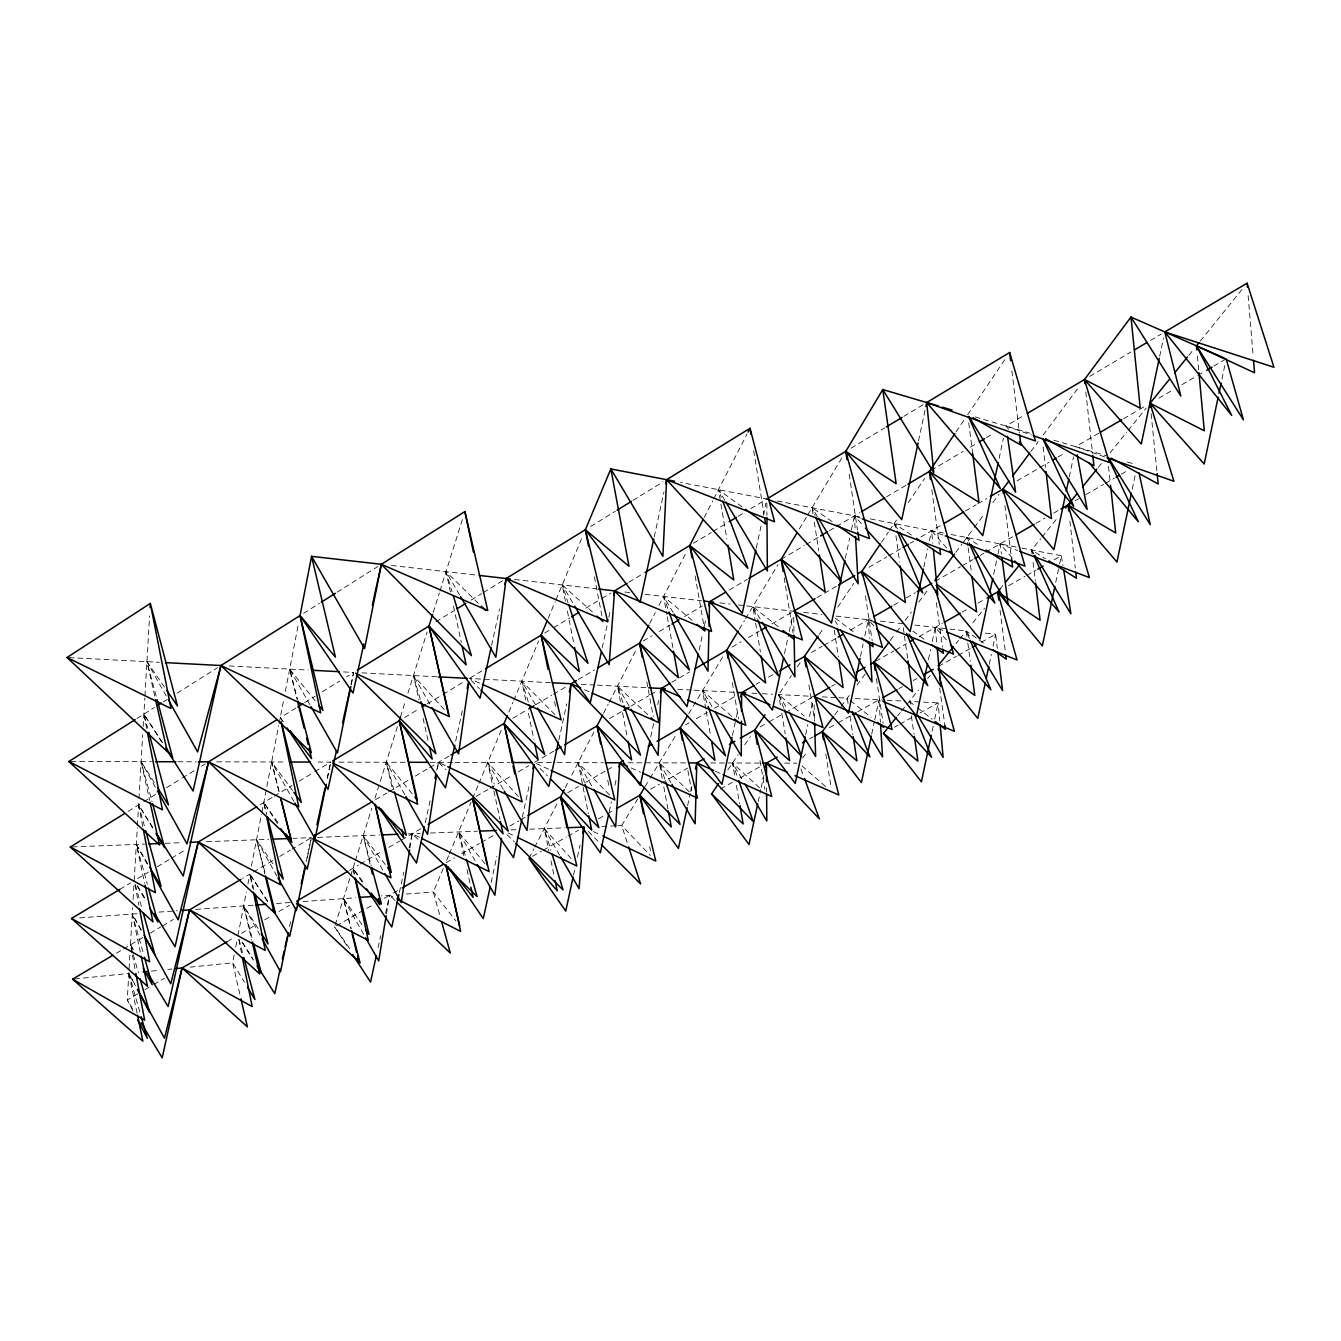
<?xml version="1.0" encoding="UTF-8"?>
<svg xmlns="http://www.w3.org/2000/svg" width="1341" height="1341" viewBox="0 0 1341 1341"><rect width="100%" height="100%" fill="white"/><g stroke="black" fill="none" stroke-linecap="round" stroke-linejoin="round"><path stroke-width="0.75" stroke-dasharray="5 3.75" d="M129.876 955.077L127.278 999.95L132.994 1010.913M132.005 953.015L130.479 944.869L132.625 907.79M133.111 899.442L134.083 882.764M134.201 880.685L137.285 827.799M137.402 825.704L138.844 800.795M138.961 798.733L142.682 734.818M143.169 726.537L144.828 698.007M144.945 695.979L149.589 615.905M437.535 768.527L438.473 762.342L445.916 765.862M409.944 847.898L412.19 833.733L419.699 837.421M386.493 913.707L389.544 895.235L381.531 895.822M234.155 954.976L232.647 962.804L240.475 996.832M235.681 947.132L237.206 939.303M237.96 935.381L246.392 892M247.934 884.054L249.862 874.131L242.771 878.321M251.421 866.035L261.478 814.272M261.864 812.311L278.677 725.732M279.062 723.721L283.772 699.466M285.348 691.369L298.507 623.515M351.241 684.513L353.672 672.444L341.284 671.791M327.439 778.249L330.322 764.119M307.24 857.922L311.414 837.639L293.126 838.36M1221.953 379.084L1225.322 362.908M1069.263 476.96L1073.521 456.778M1055.736 582.363L1059.189 565.969M1059.625 563.924L1061.351 555.727L1021.741 548.1M1159.663 356.371L1163.519 338.033M1132.257 489.23L1135.224 475.083M923.865 567.042L927.721 548.888M929.447 540.809L931.593 530.734L943.259 535.16M928.425 659.588L930.57 649.53M932.28 641.484L935.264 627.387L942.874 630.421M932.129 731.214L934.275 721.106M934.711 719.078L938.147 702.885L909.282 701.393L911.394 704.88M999.112 458.505L1003.403 438.222M993.664 574.317L997.536 556.079M997.955 554.068L1000.101 543.926L1017.568 550.514M989.239 664.331L991.368 654.307M993.061 646.295L995.592 634.259L983.841 632.935M784.485 653.603L788.81 633.438M789.246 631.427L792.699 615.284M758.168 801.75L760.783 789.547M761.219 787.502L763.834 775.299M805.623 734.851L807.785 724.743M809.511 716.647L812.964 700.455M845.333 558.342L849.658 538.11M851.384 530.03L854.418 515.866L860.285 518.112M860.52 656.319L863.118 644.133M864.844 636.02L868.314 619.76L874.114 622.107M918.518 440.904L925.407 408.603M871.7 734.13L874.282 722.011M874.718 720L879.009 699.801L881.775 702.835M609.183 811.858L611.395 801.616M614.932 785.256L616.709 777.076M650.754 736.913L653.805 722.782M657.727 704.612L658.599 700.572M699.147 650.117L702.634 633.975M704.377 625.895L705.684 619.844M687.615 805.673L690.229 793.47M690.665 791.425L691.99 785.323M756.29 548.033L761.135 525.555M763.331 515.33L765.962 503.076M732.454 735.438L735.941 719.128M736.393 717.1L738.137 708.953M491.158 882.479L496.84 856.363M522.336 817.155L529.796 782.775M558.828 740.182L566.707 703.908M602.226 647.787L608.395 619.324M608.848 617.296L610.155 611.194M573.546 875.103L574.836 869.102M577.435 857.1L580.033 845.081M654.224 536.92L663.963 491.946M378.061 947.752L380.71 935.632M385.571 913.422L389.544 895.235L395.025 898.017M399.333 892.519L403.775 872.253M409.089 847.931L412.19 833.733L419.582 840.874M425.281 822.737L430.126 800.594M436.713 770.405L438.473 762.342L445.899 769.667M455.655 741.238L462.729 708.836M491.56 645.457L499.522 608.948M289.539 926.564L290.88 920.462M306.1 861.81L307.424 855.759M307.877 853.748L311.414 837.639L292.07 849.104M327.187 778.249L330.305 764.119M351.024 684.53L353.672 672.444L346.682 676.752M335.2 924.972L350.018 877.752M350.604 875.857L354.795 862.514M355.399 860.604L371.826 808.221M397.405 726.688L374.273 800.393L386.761 793M400.49 716.832L405.418 701.108M407.899 693.247L427.109 632.013M433.227 612.468L439.328 593.04M439.932 591.096L462.444 519.319M443.234 868.482L433.344 892.033L440.468 917.63M448.581 855.726L445.514 863.034L454.415 857.922M449.352 853.899L471.026 802.22M472.585 798.498L478.167 785.223M478.955 783.328L501.735 729.051M508.91 711.954L512.933 702.332M513.737 700.421L538.696 640.931M548.151 618.419L555.174 601.656M555.962 599.796L582.966 535.445M528.991 858.307L533.768 849.037M534.724 847.177L557.873 802.119M565.231 787.821L567.997 782.44M571.685 775.249L594.231 731.398M603.551 713.261L608.194 704.226M609.116 702.433L636.807 648.558M649.731 623.414L655.28 612.619M658.967 605.428L686.978 550.933M704.126 517.576L712.741 500.83M713.697 498.969L747.138 433.897M637.729 798.867L621.704 825.62L628.007 845.048M644.971 786.748L649.061 779.926M650.083 778.216L675.965 735.002M688.671 713.781L723.553 655.514M739.243 629.315L744.473 620.581M745.512 618.838L778.031 564.527M799.286 529.041L806.729 516.587M807.802 514.81L842.617 456.644M727.845 769.885L738.053 754.748M744.741 744.842L750.323 736.578M779.842 692.861L791.508 675.579M797.359 666.93L800.845 661.75M819.317 634.394L823.927 627.571M837.739 607.121L853.798 583.318M881.473 542.334L888.413 532.075M889.552 530.365L896.526 520.057M908.243 502.707L924.636 478.419M956.049 431.886L964.179 419.85M967.666 414.687L1004.996 359.405M802.538 758.201L807.466 751.58M834.739 714.937L839.734 708.232M840.991 706.539L849.674 694.889M856.966 685.083L865.481 673.651M890.206 640.445L895.201 633.74M896.442 632.064L901.437 625.359M905.158 620.363L911.327 612.083M918.736 602.126L927.369 590.526M955.731 552.425L961.899 544.144M963.14 542.485L973.046 529.192M974.287 527.516L984.21 514.173M992.91 502.506L999.112 494.159M1030.927 451.448L1038.252 441.608M1043.13 435.054L1078.382 387.7M897.682 715.759L900.264 712.557M901.538 710.965L918.451 690.028M927.62 678.68L930.235 675.445M955.965 643.579L958.53 640.411M959.804 638.836L966.207 630.924L984.579 643.848M972.761 622.794L984.579 608.16M1000.319 588.682L1002.917 585.447M1032.067 554.118L1031.564 549.994L1040.683 538.713M1041.991 537.087L1057.613 517.743M1098.212 467.473L1102.151 462.595M1109.996 452.889L1126.809 432.087M1128.099 430.478L1146.203 408.066M1188.746 355.399L1193.892 349.029M1200.363 341.016L1241.9 289.589M136.899 718.558L154.399 707.512M163.149 701.997L166.653 699.784M177.163 693.146L217.426 667.734M303.586 613.357L319.493 603.333M337.161 592.169L377.81 566.522M128.099 811.389L142.112 802.756M143.856 801.683L156.092 794.14M166.586 787.687L180.582 779.054M182.326 777.981L194.579 770.438M201.569 766.13L205.072 763.984M282.498 721.089L280.235 717.686L295.975 707.981M304.709 702.6L315.202 696.13M322.209 691.822L339.692 681.06M435.976 621.738L453.526 610.943M471.077 600.131L481.603 593.644M483.363 592.571L502.657 580.67M590.66 526.477L615.385 511.239M633.053 500.361L663.074 481.855M119.885 889.318L130.63 882.831M137.771 878.523L148.449 872.086M157.333 866.722L169.787 859.212M171.581 858.139L185.812 849.54M260.221 804.65L272.575 797.191M274.335 796.135L291.969 785.491M299.009 781.25L313.124 772.734M314.884 771.678L330.741 762.107L314.431 762.057M404.513 717.586L418.543 709.138M427.293 703.841L441.323 695.392M443.066 694.336L464.103 681.647M481.922 670.886L469.367 678.462L479.508 688.704M544.697 633.019L551.872 628.694M553.649 627.605L569.774 617.883M585.9 608.16L600.232 599.511M602.025 598.421L610.993 593.024M628.895 582.212L643.227 573.579M693.381 543.323L711.283 532.511M713.077 531.422L727.425 522.772M738.17 516.285L743.551 513.05M750.709 508.725L766.834 498.986L680.574 482.374M851.066 448.179L884.49 428.014M903.834 416.347L923.178 404.664M116.432 953.183L121.696 950.065M123.456 949.026L143.001 937.443M150.175 933.202L160.903 926.832M162.697 925.776L173.442 919.406M253.382 872.036L272.726 860.57M279.766 856.413L290.31 850.144M388.538 791.944L408.167 780.311M415.291 776.087L427.779 768.695M429.556 767.622L449.118 756.039M512.882 718.256L526.996 709.892M535.813 704.662L551.687 695.258M553.447 694.219L567.561 685.854M578.289 679.501L594.516 669.88M643.16 641.048L652.145 635.735M659.319 631.477L670.098 625.09M684.463 616.575L702.416 605.948M729.286 590.023L747.172 579.413M781.183 559.264L804.399 545.502M806.192 544.446L820.474 535.981M829.409 530.684L834.773 527.499M836.549 526.443L859.765 512.698M886.518 496.84L906.13 485.207M931.107 470.406L963.207 451.397M970.331 447.173L977.455 442.949M986.373 437.669L993.513 433.428M1008.65 429.187L1005.985 426.036L1023.82 415.475M1089.814 376.368L1130.882 352.029M1150.511 340.396L1161.239 334.043M137.888 993.765L127.278 999.95L133.631 1010.477M144.962 989.641L152.036 985.518M153.796 984.478L164.407 978.293M227.149 941.684L234.357 937.476M241.531 933.302L255.762 925.005M264.663 919.809L271.787 915.652M278.894 911.494L289.572 905.276M349.465 870.343L358.365 865.146M360.159 864.09L381.699 851.535M388.873 847.344L399.635 841.058M401.428 840.019L421.074 828.554M476.105 796.453L488.426 789.262M490.186 788.24L511.307 775.919M518.347 771.813L528.924 765.644M553.95 751.044L534.204 762.56L555.124 762.61M609.535 718.608L622.006 711.333M630.924 706.137L648.742 695.744M650.519 694.705L657.643 690.548M671.841 682.267L689.525 671.942M732.119 647.1L741.154 641.819M748.379 637.612L759.224 631.276M771.88 623.9L791.76 612.301M816.92 597.633L836.683 586.101M869.002 567.243L886.87 556.817M888.664 555.777L901.186 548.469M910.12 543.256L913.707 541.161M920.848 536.987L942.27 524.499M965.436 510.988L976.114 504.752M977.907 503.713L986.808 498.517M1017.048 480.883L1049.014 462.226M1057.898 457.046L1065.005 452.906M1098.698 433.244L1075.65 446.687L1105.118 457.063M1123.507 418.778L1137.671 410.497M1139.448 409.474L1146.538 405.334M1158.926 398.109L1173.09 389.845M1181.941 384.683L1196.088 376.419M1197.865 375.396L1204.939 371.256M1213.789 366.093L1224.4 359.908M336.39 925.826L371.826 905.443M384.23 898.302L389.544 895.235L395.478 900.884M393.164 893.156L400.389 888.999M461.539 853.815L479.357 843.556M481.134 842.534L493.605 835.359M509.781 826.056L518.85 820.843M520.677 819.787L526.108 816.652M567.779 792.682L578.541 786.496M585.715 782.373L605.445 771.008M607.238 769.985L614.413 765.845M685.553 724.928L689.173 722.833M696.415 718.675L707.26 712.423M714.502 708.266L736.209 695.778M755.972 684.396L759.559 682.334M768.51 677.188L773.891 674.087M811.456 652.48L822.117 646.345M823.894 645.323L836.331 638.165M850.546 629.985L871.935 617.681M893.676 605.177L899.124 602.042M906.365 597.868L915.434 592.655M935.347 581.189L960.525 566.707M962.335 565.667L973.13 559.465M980.321 555.325L983.908 553.246M985.719 552.207L1012.623 536.735M1035.855 523.359L1044.79 518.229M1053.724 513.083L1059.088 509.999M1075.13 500.763L1078.684 498.718M1085.808 494.628L1103.576 484.403M1105.353 483.38L1114.237 478.268M1121.344 474.178L1128.468 470.071M532.545 856.296L541.395 851.25M543.172 850.244L566.22 837.153M567.981 836.147L578.625 830.096M598.371 818.882L605.579 814.775M607.389 813.752L612.803 810.668M650.536 789.229L659.437 784.167M661.214 783.161L687.899 767.991M760.146 726.923L767.303 722.849M769.097 721.844L783.412 713.697M785.206 712.691L812.043 697.437M831.521 686.357L835.074 684.346M875.79 661.197L893.81 650.955M895.62 649.932L906.432 643.781M919.054 636.623L942.405 623.33M962.033 612.183L969.174 608.127M978.092 603.064L985.216 599.008M1008.616 585.699L1024.993 576.395M1026.804 575.373L1035.906 570.193M1054.076 559.867L1061.351 555.727L1063.011 565.734M720.452 788.944L732.84 781.987M739.914 777.998L761.152 766.08M809.646 738.807L813.249 736.779M829.341 727.727L836.432 723.738M838.209 722.749L850.63 715.759M857.72 711.769L879.009 699.801L880.417 722.246M898.872 688.637L902.493 686.609M913.322 680.524L916.926 678.496M938.566 666.326L956.401 656.302M958.178 655.313L970.649 648.29M981.344 642.289L995.592 634.259L997.352 648.34M894.43 727.224L898.068 725.196M899.895 724.19L912.634 717.083M919.926 713.026L938.147 702.885L939.806 721.056M74.66 978.964L128.82 973.432L135.743 986.021M151.349 971.119L159.545 970.281M167.742 969.442L171.849 969.023M190.187 967.146L232.647 962.804L244.33 982.065M79.639 917.898L138.408 913.607M158.858 912.098L177.28 910.757M195.803 909.399L253.935 905.158M276.481 903.499L292.874 902.309M303.016 901.571L355.499 897.732M406.239 894.011L433.344 892.033L455.974 921.066M72.364 846.909L144.577 844.109M165.228 843.305L181.739 842.668M206.581 841.712L268.72 839.298M317.633 837.404L379.553 835.007M408.117 833.901L420.253 833.432M430.344 833.029L477.396 831.219M510.871 829.911L517.123 829.677M529.645 829.191L565.148 827.816M601.824 826.391L615.737 825.855M617.732 825.771L621.704 825.62L650.234 855.374M70.905 761.52L151.349 761.688M177.917 761.755L196.306 761.805M216.706 761.839L285.901 762.006M338.971 762.124L405.049 762.275M430.126 762.325L452.839 762.375M454.884 762.375L509.949 762.509M557.219 762.61L603.148 762.727M628.108 762.778L686.391 762.912M710.68 762.962L762.459 763.079M784.669 763.13L796.805 763.163M69.095 657.61L159.261 662.32M229.261 665.957L308.246 670.081M361.919 672.864L438.289 676.853M550.548 682.703L469.367 678.462L480.598 683.541M581.173 684.296L595.287 685.033M597.298 685.134L646.63 687.698M677.741 689.324L692.207 690.079M694.269 690.179L733.41 692.224M751.932 693.196L760.163 693.615M762.224 693.733L772.517 694.252M780.395 704.897L778.685 694.588L813.836 696.415M822.184 696.851L836.801 697.605M838.879 697.722L847.244 698.158L848.183 704.226M855.189 698.56L885.06 700.119M887.088 700.237L901.202 700.957M391.455 565.449L477.128 575.205M514.475 579.463L596.443 588.8M624.789 592.018L630.907 592.722M645.205 594.348L701.594 600.768M719.882 602.863L730.175 604.037M738.422 604.975L744.59 605.679M746.652 605.914L793.57 611.245M803.678 612.401L821.882 614.48M836.03 616.089L872.354 620.229M880.434 621.151L902.677 623.682M914.897 625.074L947.634 628.812M949.696 629.046L966.207 630.924L970.482 637.93M777.11 500.981L860.369 517.006M870.326 518.933L943.326 532.997M951.171 534.506L1019.763 547.715M975.326 416.95L1029.938 433.143M1053.825 440.217L1107.415 456.091M1127.362 462.008L1135.358 464.372M1005.985 426.036L1031.33 434.97M584.475 689.693L590.224 692.241M715.541 771.31L721.173 773.824M631.175 767.924L640.646 772.232M536.065 763.431L549.19 769.516M593.393 831.554L600.952 835.125M508.088 832.912L515.514 836.499M1033.224 553.749L1031.564 549.994L1045.377 558.677M977.388 544.345L966.827 537.523L967.917 545.787M911.377 535.009L894.179 523.526L894.765 527.583M832.174 521.666L812.059 507.703L813.015 513.871M742.059 506.848L718.474 489.683L726.839 538.948M912.852 631.075L926.396 640.948M835.275 618.117L853.345 631.795M909.282 701.393L915.853 706.472M917.495 707.746L932.28 719.195M778.249 626.767L752.837 606.618L755.251 621.051M850.412 700.706L871.047 717.284M692.157 620.38L663.594 596.443L666.913 614.714M783.68 708.098L778.685 694.588L804.231 716.027M801.985 765.912L825.57 786.547M731.633 716.312L702.533 690.615L705.819 709.054M592.42 612.016L562.214 584.894L565.399 601.053M759.576 787.837L732.488 763.012L734.617 775.199M647.921 714.753L617.463 686.19L620.615 702.567M689.324 791.877L659.286 762.845L662.286 778.853M478.385 603.366L446.033 571.668L450.408 591.934M506.948 834.605L514.341 841.88M588.297 831.454L599.913 843.103M540.071 768.477L547.43 775.869M554.923 714.636L521.8 681.194L525.974 701.276M609.485 794.895L578.155 762.66L582.681 785.155M444.206 709.557L413.447 675.562L418.928 700.002M873.846 625.895L868.314 619.76L869.421 638.433M518.464 796.588L487.705 762.459L493.421 788.944M571.182 858.558L544.262 828.621L548.871 850.697M946.394 639.875L935.264 627.387L936.789 643.697M861.257 523.577L854.418 515.866L855.206 530.282M946.729 548.033L931.593 530.734L932.783 543.172M1012.17 557.873L1000.101 543.926L1001.459 554.101M484.939 863.604L458.555 831.94L463.869 855.742M412.223 793.822L386.258 762.224L392.729 790.084M315.219 700.857L289.656 669.109L297.132 699.616M280.235 717.686L283.99 722.581M385.202 864.543L363.227 835.627L370.032 864.073M362.707 881.523L352.985 868.281L354.259 874.298M292.623 790.62L271.636 761.973L279.599 793.872M362.053 924.67L343.464 898.604L350.772 928.374M277.822 822.469L263.758 802.505L265.401 810.534M349.733 948.69L334.613 926.849L348.09 947.567M164.541 687.212L146.94 661.666L155.103 697.689M272.793 863.705L256.533 839.768L264.831 874.064M362.12 882.093L352.985 868.281L354.443 874.298M267.58 901.051L249.862 874.131L252.695 888.178M162.747 742.83L143.889 714.15L146.655 728.398M277.486 823.542L263.758 802.505L266.842 814.607M267.563 901.755L249.862 874.131L254.002 890.089M161.775 742.093L143.889 714.15L147.711 728.28M258.059 928.391L243.693 905.896L251.706 939.94M154.249 782.474L141.123 761.671L149.622 800.259M242.419 942.455L253.583 960.106M152.773 827.447L138.609 804.918L142.917 827.363M242.201 942.187L252.779 959.184M137.436 885.898L146.035 899.811M1031.564 549.994L1033.743 553.531M969.007 541.077L966.827 537.523L968.437 541.261M897.447 528.89L894.179 523.526L895.771 527.382M132.725 952.831L130.479 944.869L133.698 950.166M152.69 828.051L138.609 804.918L145.18 828.788M817.407 516.553L812.059 507.703L815.11 515.464M835.242 621L837.404 624.588M724.844 500.294L718.474 489.683L721.341 497.343M760.196 618.905L752.837 606.618L757.112 618.151M778.685 694.588L787.133 708.719M673.098 612.468L663.594 596.443L668.354 609.987M711.954 706.489L702.533 690.615L708.115 706.422M741.841 778.819L732.488 763.012L738.003 778.618M572.641 602.629L562.214 584.894L568.014 602.545M147.661 863.688L136.313 844.428L144.644 883.116M628.929 705.684L617.463 686.19L623.381 703.924M670.886 782.574L659.286 762.845L665.136 780.16M591.699 785.876L578.155 762.66L584.441 782.339M535.377 704.478L521.8 681.194L528.605 702.986M459.527 594.834L446.033 571.668L452.068 591.649M559.599 855.122L544.262 828.621L550.933 850.378M503.227 789.296L487.705 762.459L494.159 784.049M429.858 704.025L413.447 675.562L420.353 699.583M475.167 860.872L458.555 831.94L465.88 857.419M404.831 794.693L386.258 762.224L393.868 789.832M137.285 886.066L145.515 900.431M309.989 704.779L289.656 669.109L297.417 698.979M382.738 869.974L363.227 835.627L371.256 865.817M293.863 801.281L271.636 761.973L279.733 794.157M363.595 934.224L343.464 898.604L351.258 928.777M276.967 876.126L256.533 839.768L265.166 873.343M166.2 695.962L146.94 661.666L157.148 699.801M260.037 935.146L243.693 905.896L252.98 941.315M155.388 787.234L141.123 761.671L152.036 801.65M141.123 929.933L132.273 914.042L140.319 952.177M147.275 864.191L136.313 844.428L147.359 884.205M141.157 930.134L132.273 914.042L143.873 955.261M130.479 944.869L133.429 950.3M137.084 1013.26L128.82 973.432L135.441 985.853M969.375 638.517L966.207 630.924L967.548 640.998M800.963 768.929L803.795 776.623M128.82 973.432L140.587 1014.701M133.295 954.809L138.374 972.711M135.324 884.674L141.476 906.667M239.033 939.387L242.738 953.434M423.052 718.34L428.097 740.752M466.97 869.622L470.942 887.474M493.874 790.989L500.025 819.519M453.476 606.132L461.338 642.624M550.95 860.721L554.302 876.779M528.471 713.328L533.886 739.444M554.554 701.477L555.761 707.495M583.084 787.201L588.431 813.786M238.782 939.454L241.615 953.686M607.741 780.261L609.317 788.307M567.394 611.144L574.183 645.474M649.698 846.607L650.486 850.714M622.576 712.809L627.286 737.382M594.365 576.647L602.21 617.43M134.972 884.725L138.827 904.991M663.795 786.865L667.919 808.891M132.39 955.043L135.458 971.32M646.798 681.831L647.938 687.933M648.323 689.961L653.251 716.412M687.899 770.505L691.587 790.737M667.282 616.743L673.182 649.228M706.187 711.099L710.194 733.628M695.158 576.027L696.247 582.145M696.599 584.173L703.774 624.906M736.393 785.357L739.595 803.645M732.303 682.619L738.589 719.027M760.012 760.632L764.906 789.262M755.603 623.112L760.431 651.977M781.753 713.144L785.172 733.762M753.676 450.71L763.984 513.821M784.167 577.736L785.172 583.905M785.508 585.95L793.134 633.187M808.908 684.916L814.741 721.341M825.771 753.843L831.219 788.022M834.219 630.019L838.36 656.721M814.289 522.102L818.764 550.883M850.043 716.362L852.859 734.566M849.171 474.111L857.486 529.963M865.481 595.84L872.153 640.612M876.427 678.546L883.116 723.402M895.922 535.679L899.677 562.013M903.281 627.806L904.169 633.991M904.454 636.053L907.723 658.733M911.36 715.792L914.042 734.332M936.353 602.528L942.505 647.183M939.672 688L944.852 725.23M931.811 489.7L939.253 544.412M967.816 643.026L970.247 661.163M968.185 547.849L971.454 572.624M1000.051 610.239L1005.515 653.033M968.722 422.834L972.661 453.375M1004.895 505.574L1011.55 558.879M1011.902 371.004L1019.378 432.724M1033.073 562.382L1035.319 580.955M1043.114 446.922L1045.527 467.389M1069.9 521.163L1075.281 568.031M1085.808 391.857L1092.597 453.459M1108.521 466.484L1110.314 483.095M1151.114 413.615L1157.132 473.624M1197.429 356.186L1198.753 370.686M1248.136 295.674L1253.181 356.103M814.088 704.695L814.574 721.257M793.688 617.413L794.023 633.824M766.868 503.11L766.951 515.464M766.599 787.888L766.633 792.028"/><path stroke-width="1.5" d="M741.456 721.223L741.255 755.905L715.088 711.786M741.523 711.015L741.64 692.66L754.178 685.435M708.936 630.304L707.981 671.187L674.154 614.245M709.02 626.213L709.59 601.69L725.699 592.135M670.064 683.307L661.214 688.469L658.113 755.301L631.024 709.221M665.723 483.766L666.611 479.692L774.578 521.766L750.005 428.315L666.611 479.692L662.873 556.331L610.859 468.948L585.363 529.729L588.498 546.055M150.075 607.59L150.326 603.433L67.05 657.509L167.34 751.714L155.556 699.684M567.226 827.732L583.938 827.079L579.044 888.681L560.622 856.882M533.986 764.621L527.013 830.431L504.25 791.073M501.568 838.36L494.896 895.235L477.245 864.492M674.59 481.218L610.859 468.948L628.996 566.271L585.363 529.729L506.16 578.507L495.852 657.241L460.566 596.628M468.78 682.535L458.588 753.843L431.903 707.579M436.596 774.696L427.528 834.353L405.854 796.487M409.608 849.926L401.244 902.51L384.8 873.594M386.158 915.769L378.698 960.927L365.607 937.778M350.839 686.525L337.429 752.955L311.011 706.573M326.215 784.301L315.085 838.795L294.869 803.058M288.55 932.833L280.487 971.705L262.082 938.801M305.564 866.035L296.378 910.656L277.989 877.936M1218.131 397.288L1204.184 464.003L1150.075 403.255L1169.402 379.335M1218.986 393.231L1221.098 383.124M1065.425 495.131L1053.925 549.626L1002.833 489.163L1008.952 480.966M1066.279 491.091L1068.844 478.972M1054.864 586.47L1042.343 645.893L997.721 591.901L1000.319 588.682M1159.244 358.416L1141.258 443.972L1084.467 379.537L1130.966 317.079L1224.316 358.064M1131.402 493.27L1116.952 562.03L1068.023 504.853L1068.727 510.971M923.429 569.053L910.137 631.577L861.844 571.417L880.316 544.044M927.57 663.611L916.456 715.943L873.98 662.219L888.966 642.121M931.274 735.27L921.401 781.803L883.501 733.309L896.391 717.351M998.24 462.561L982.752 535.612L929.33 471.462L954.893 433.612M988.954 596.594L979.953 639.137L936.119 585.397M989.809 592.538L992.809 578.373M985.417 682.368L977.79 718.424L938.08 668.924M986.272 678.345L988.82 666.326M783.613 657.643L772.382 710.076L726.705 650.251L738.204 631.058M757.732 803.795L749.016 844.478L711.618 793.922L718.575 783.613M765.577 767.153L766.449 763.096L777.244 757.011M805.187 736.88L795.23 783.395L754.782 729.973L765.024 714.803M844.897 560.37L831.487 623.062L781.183 559.264L797.157 532.595M860.084 658.347L848.384 713.177L804.349 656.57L818.178 636.103M918.099 442.932L901.739 519.654L845.785 451.364L882.797 389.544L938.398 406.021M925.843 406.591L926.698 402.551L1009.656 352.499L1035.52 441.021L926.698 402.551L933.772 472.518L882.797 389.544L896.123 483.648L845.785 451.364L768.594 497.93M871.281 736.142L861.391 782.557L822.234 731.717L833.482 716.614M608.747 813.903L600.332 852.759L560.605 796.822L564.293 789.631M618.905 766.851L619.793 762.761L623.347 760.716M649.882 740.953L640.294 785.357L597.063 725.883L602.629 715.055M660.342 692.492L661.214 688.469L680.004 696.633M698.292 654.157L686.978 706.606L639.573 643.177L648.809 625.208M708.719 605.73L709.59 601.69L802.354 639.908L781.183 559.264L748.965 578.357M687.162 807.718L678.412 848.417L639.858 795.297L643.948 788.458M695.493 769.03L696.8 762.928L704.059 758.805M755.855 550.061L742.244 613.407L689.794 545.485L703.17 519.436M732.002 737.466L721.944 784.334L680.138 728.046L687.598 715.574M740.768 696.733L741.64 692.66L770.002 704.796M490.286 886.485L483.28 918.635L447.793 866.403M521.884 819.183L513.536 857.603L472.585 798.498L428.181 824.413M532.88 768.628L533.752 764.588M558.392 742.193L548.771 786.513L504.065 723.486L507.284 715.792M569.338 691.822L571.082 683.759L576.496 680.558M601.355 651.86L590.325 702.684L541.11 635.181L547.363 620.28M613.692 594.935L614.564 590.861L627.102 583.301M573.11 877.098L565.751 911.109L528.991 858.307L557.236 890.826L555.14 880.802M582.631 833.079L583.938 827.079M653.788 538.965L640.076 602.344L585.363 529.729L607.724 621.721L506.16 578.507L504.836 584.592M376.285 955.831L370.535 982.081L352.582 954.474M398.897 894.548L391.79 926.983L366.68 888.999M424.393 826.76L416.481 863.001L378.849 807.165M434.953 778.45L435.842 774.428M454.767 745.294L445.48 787.821L399.266 720.771L400.49 716.832M467.154 688.587L468.478 682.519M491.108 647.485L480.044 698.208L428.969 626.063L432.623 614.413M280.135 969.275L274.771 993.681L259.148 968.94M282.381 959.1L284.175 950.97M285.063 946.897L287.309 936.739M295.908 908.108L289.706 936.303L273.095 910.388M301.222 883.954L304.776 867.845M314.749 834.773L307.206 869.085L280.906 828.788M316.979 824.681L324.975 788.34M336.39 751.027L327.958 789.313L287.058 727.912M342.592 722.816L350.135 688.553M363.813 643.998L353.018 693.046L300.049 615.586L311.565 556.347L381.347 564.293L487.755 610.507L464.874 511.575L381.347 564.293L372.345 605.16M748.094 432.037L750.005 428.315L751.01 434.417M934.778 580.569L954.507 554.084M1012.606 476.038L1029.704 453.09M938.063 665.739L953.417 646.748M1005.532 582.229L1019.847 564.494M1065.425 508.071L1077.209 493.471M1082.472 486.967L1096.904 469.099M1174.565 372.949L1187.456 356.991M1196.859 349.967L1196.474 345.827L1199.072 342.609M150.075 802.287L159.462 844.931L68.844 761.504L135.156 719.648M157.886 705.299L161.389 703.103M321.253 602.21L335.401 593.292M145.079 885.161L152.958 921.82L70.302 846.992L124.596 813.551M276.732 719.832L208.559 761.822L198.351 761.805M297.719 706.908L302.965 703.673M357.175 670.282L428.969 626.063L466.165 664.918L462.226 646.68M457.046 608.78L465.813 603.366M617.145 510.15L631.276 501.45M141.157 956.183L147.51 986.289L71.542 918.484L119.885 889.318M256.684 806.779L198.267 842.031L190.003 842.349M332.501 761.034L399.266 720.771L432.221 759.09L429.472 746.87M422.046 707.025L425.55 704.897M485.509 668.723L541.11 635.181L579.362 671.724L574.585 647.485M571.568 616.81L578.742 612.485M645.021 572.49L689.794 545.485L733.812 580.016L727.895 545.116M729.202 521.699L736.377 517.375M886.25 426.958L902.074 417.403M137.503 1015.254L142.867 1041.152L72.582 979.181L112.929 955.261M240.994 879.378L189.55 909.852L181.37 910.455M315.018 835.51L372.48 801.449M450.894 755L504.065 723.486L538.043 759.526L534.707 743.467M528.756 708.853L534.053 705.718M598.12 667.751L639.573 643.177L678.345 677.658L673.551 651.273M671.891 624.034L679.066 619.777M820.474 535.981L827.615 531.74M861.542 511.642L884.742 497.897M907.924 484.151L929.33 471.462L978.947 502.255L972.661 453.375M979.248 441.893L984.596 438.725M1027.39 413.363L1084.467 379.537L1140.236 408.133L1130.966 317.079L1180.851 396.064L1164.809 331.931L1247.096 283.169L1273.95 367.25L1164.809 331.931L1231.692 415.392L1196.474 345.827L1254.573 372.781L1253.517 360.276M1134.452 349.917L1146.941 342.508M227.149 941.684L182.091 967.984L175.939 968.604M296.679 901.135L347.705 871.365M555.744 749.988L561.141 746.853M564.729 744.758L597.063 725.883L631.611 759.911L628.074 741.489M623.783 710.294L629.13 707.176M694.839 668.841L726.705 650.251L765.61 682.904L761.118 656.101M761.034 630.236L766.449 627.068M793.57 611.245L815.127 598.673M838.477 585.045L854.653 575.607M858.257 573.512L861.844 571.417L905.46 602.511L900.247 566.053M902.979 547.43L908.343 544.295M944.047 523.459L963.643 512.027M990.362 496.438L1002.833 489.163L1051.545 518.565L1046.014 471.479M1052.568 460.147L1056.121 458.086M1100.458 432.204L1121.73 419.8M1206.716 370.233L1212.013 367.132M402.183 887.96L443.703 864.073M527.935 815.613L560.605 796.822L591.716 830.163L588.833 815.831M648.189 746.417L651.743 744.372M657.056 741.322L680.138 728.046L714.937 760.263L711.652 741.824M779.272 671.003L790.017 664.818M795.397 661.716L804.349 656.57L843.137 687.547L838.997 660.845M838.108 637.143L843.439 634.075M873.745 616.642L891.866 606.216M917.244 591.616L931.744 583.268M974.924 558.426L978.528 556.347M1016.193 534.673L1034.062 524.398M1060.882 508.96L1071.576 502.808M1116.014 477.245L1119.567 475.2M616.407 808.623L639.858 795.297L671.288 826.894L668.287 810.886M729.42 744.389L734.851 741.305M740.282 738.221L754.782 729.973L789.614 760.565L785.86 737.885M829.761 687.363L813.836 696.415L892.1 729.504L873.98 662.219L870.443 664.231M856.296 672.277L865.146 667.248M910.036 641.736L913.64 639.691M944.181 622.325L960.24 613.206M987.01 597.985L997.721 591.901L1040.096 620.179L1035.57 583.017M1037.716 569.171L1043.164 566.07M802.438 742.847L806.042 740.835M815.043 735.773L822.234 731.717L856.933 760.85L853.178 736.578M852.407 714.77L855.944 712.775M882.629 697.773L897.062 689.66M924.15 674.439L933.185 669.36M972.426 647.284L975.997 645.289M143.152 971.957L147.259 971.538M255.98 905.007L266.222 904.253M359.505 897.431L373.519 896.408M148.7 843.942L163.166 843.388M272.793 839.148L287.024 838.594M381.582 834.923L397.908 834.286M479.491 831.135L496.237 830.481M155.422 761.705L175.872 761.755M289.974 762.006L310.358 762.057M409.24 762.275L428.03 762.325M511.96 762.509L532.176 762.56M605.227 762.727L619.793 762.761L627.37 766.197M688.469 762.912L696.8 762.928L713.663 770.472M762.459 763.079L766.449 763.096L787.402 772.332M165.429 662.638L220.93 665.522L320.667 712.859L300.049 615.586L220.93 665.522L197.63 751.932L168.228 699.583M312.386 670.282L339.223 671.69M438.289 676.853L467.288 678.362M552.609 682.804L571.082 683.759L580.653 688M648.709 687.816L665.354 688.671M737.516 692.442L745.747 692.861M479.206 575.44L510.318 578.994M598.455 589.034L614.564 590.861L711.568 631.427L689.794 545.485L691.939 557.705M703.589 601.003L713.714 602.159M942.304 407.178L952.06 410.061M1107.096 457.75L1173.895 481.251L1150.075 403.255L1204.302 430.763L1198.955 372.764M1033.274 435.657L1109.275 462.461L1084.467 379.537L1084.903 383.643M1019.512 551.235L1089.378 577.552L1068.023 504.853L1115.695 532.964L1110.549 485.174M945.204 535.897L1024.96 566.137L1002.833 489.163L1003.353 493.27M862.246 518.85L952.244 553.246L929.33 471.462L930.436 479.575M766.834 498.986L869.521 538.596L845.785 451.364L847.009 459.645M946.679 631.946L1017.031 659.973L997.721 591.901L998.76 600.047M874.114 622.107L953.468 654.039L935.767 590.208M795.498 612.032L882.395 647.385L861.844 571.417L862.447 575.49M882.881 701.427L954.406 731.314L939.538 677.322M773.791 706.422L822.955 727.493L804.349 656.57L805.975 666.695M687.531 699.901L745.78 725.246L726.705 650.251L728.096 658.347M795.012 775.685L838.829 794.995L822.234 731.717L823.525 739.763M592.135 693.079L659.118 722.715L639.573 643.177L642.238 657.425M723.034 774.662L771.762 796.47L754.782 729.973L757.229 744.289M482.475 684.379L561.108 719.866L541.11 635.181L548.033 669.327M642.54 773.103L697.488 798.096L680.138 728.046L682.351 740.182M355.549 673.299L449.319 716.614L428.969 626.063L448.397 714.2M551.067 770.371L614.781 799.906L597.063 725.883L600.617 744.02M602.847 836.013L655.783 861.006L639.858 795.297L643.412 813.769M447.777 766.75L522.118 801.918L504.065 723.486L512.178 761.822M517.375 837.387L576.798 866.001L560.605 796.822L566.824 827.162M332.585 762.995L417.587 804.214L399.266 720.771L417.42 800.141L414.822 796.99M67.05 657.509L170.994 708.501L150.326 603.433L177.448 705.936L166.887 690.615M421.56 838.343L489.046 871.566L472.585 798.498L503.093 833.784L500.461 821.547M313.274 838.578L390.952 877.768L375.162 804.466M396.835 898.939L460.634 931.392L445.95 865.046M68.844 761.504L162.429 809.796L147.443 732.454M296.747 903.113L368.255 940.393L355.097 878.305M70.302 846.992L155.422 892.67L143.303 829.409M1111.035 458.086L1158.171 483.967L1157.132 473.624M71.542 918.484L149.589 961.732L139.598 909.047M1045.494 438.691L1093.938 465.763L1092.814 455.504M72.582 979.181L144.644 1020.166L135.843 973.365M972.979 417.721L1020.87 445.061L1019.629 434.769M1048.83 560.856L1076.454 578.222L1075.75 572.121M986.188 550.028L1012.572 567.092L1011.55 558.879M916.54 538.462L940.628 554.537L939.806 548.452M936.99 584.592L976.617 611.848L971.99 576.747M837.22 525.169L859.028 540.289L857.787 532.025M992.927 649.731L1006.303 659.152L1005.784 655.079M745.428 509.295L765.644 523.996L764.638 517.894M931.475 644.635L943.343 653.268L942.773 649.212M938.449 668.556L974.823 695.459L970.783 665.203M861.576 638.014L873.075 646.714L872.455 642.641M935.565 721.726L945.422 729.37L944.852 725.23M783.01 630.538L794.14 639.355L793.47 635.248M877.383 722.38L883.736 727.476M883.501 733.309L917.915 761.101L914.344 736.393M696.901 624.37L704.846 631.024L704.126 626.951M812.21 722.715L815.395 725.397M734.7 719.011L739.293 723.084M596.946 616.089L602.997 621.52M296.428 903.566L360.075 962.972L351.778 930.788M650.972 717.619L654.022 720.469M312.906 839.064L381.431 904.052L371.792 867.828M711.618 793.922L743.165 823.961L739.964 805.673M396.97 902.292L450.325 953.082L441.558 921.569M333.708 764.973L406.357 835.192L394.405 791.81M421.057 842.316L477.145 896.609L466.45 859.38M481.335 606.249L485.744 610.574M448.866 772.6L508.222 831.169L495.919 789.95M515.816 843.338L563.069 889.921L552.14 854.334M356.605 675.344L435.892 753.676L420.923 701.594M601.371 844.562L640.596 883.903L628.644 846.992M550.363 778.819L598.874 827.598L585.062 784.301M480.95 690.162L544.664 754.463L529.226 704.964M506.16 578.507L587.978 663.292L568.651 604.489M661.214 688.469L725.531 755.788L708.115 706.422M741.64 692.66L801.532 756.341L784.401 710.026M709.59 601.69L778.551 675.83L757.833 620.078M815.244 697.923L869.856 756.844L852.34 711.4M666.611 479.692L747.842 568.282L722.765 501.182M885.932 707.378L931.609 757.296L914.663 714.887M794.945 612.77L857.435 681.01L837.237 629.097M769.65 502.104L841.142 581.407L815.881 517.408M876.612 628.963L927.771 685.637L906.6 633.354M950.551 644.552L990.865 689.777L970.18 640.411M865.364 528.186L922.809 592.906L897.364 531.237M949.478 551.168L994.921 603.064L969.241 543.139M1014.852 560.974L1059.055 612.099L1034.062 555.643M926.698 402.551L1000.285 488.526L968.504 416.582M1019.261 441.759L1073.705 506.194L1042.778 438.557M1088.993 462.662L1138.341 521.75L1108.286 457.968M319.057 705.617L322.896 710.378L300.049 615.586L335.418 657.073L311.565 556.347L364.584 648.608L381.347 564.293L471.412 655.632L453.275 595.655M450.542 869.286L473.155 897.397L470.942 887.474M380.71 808.539L403.825 837.84L401.982 829.878M290.259 730.778L311.565 758.587L309.067 748.412M387.65 867.761L391.321 872.572L375.229 804.399M371.222 893.106L379.738 904.672L378.279 898.587M293.863 792.296L301.272 802.421L281.727 723.738M365.523 929.564L369.01 934.442L355.415 878.305M286.019 834.102L291.869 842.416L280.738 798.18M356.706 958.765L359.036 962.117L357.578 956.167M277.436 870.544L283.253 879.093L267.345 816.619M273.111 909.466L275.324 912.835L266.172 877.282M166.066 747.892L172.721 758.017L157.148 699.801M166.25 749.083L193.104 791.006L220.93 665.522L311.347 752.77L297.92 700.974M261.378 933.587L268.016 943.963L255.041 894.078M1196.474 345.827L1243.442 419.867L1226.177 358.868M157.517 787.67L168.463 805.002L148.801 732.32M157.115 834.387L183.248 875.991L208.559 761.822L298.741 806.813L281.074 721.726M1108.504 457.851L1150.243 524.616L1139.062 472.92M1043.013 438.457L1087.149 509.429L1077.141 454.783M257.003 965.989L261.244 972.795L253.499 943.276M968.755 416.448L1015.606 492.214L1007.493 436.378M154.634 913.724L175.068 946.746L198.267 842.031L280.554 884.742L266.624 816.552M1034.85 555.308L1070.923 613.759L1063.664 569.741M971.186 544.614L1008.214 604.942L1001.995 558.174M972.627 641.434L1002.599 690.548L997.855 652.363M899.627 532.461L937.795 595.018L933.386 549.391M147.694 973.08L168.128 1006.588L189.55 909.852L265.233 950.451L253.499 892.201M909.03 634.142L940.812 686.491L937.175 647.77M155.925 833.398L164.591 847.629L152.589 803.645M247.515 987.311L254.941 999.565L243.794 957.44M818.479 518.33L858.156 583.804L855.541 536.45M917.747 715.39L943.142 757.38L940.175 725.095M840.639 629.968L872.002 681.966L869.655 642.574M141.023 1022.764L162.194 1057.831L182.091 967.984L252.142 1006.571L242.419 957.759M856.882 714.183L882.579 756.944L880.534 724.291M725.917 502.054L767.354 571.031L766.968 517.525M762.308 622.425L794.928 676.903L794.073 635.869M789.246 712.255L815.63 756.441L814.641 723.319M744.959 784.083L766.801 820.977L766.633 794.09M574.736 606.182L609.166 664.683L614.564 590.861L689.425 669.964L669.025 611.932M149.723 867.191L161.071 886.468L145.733 830.766M671.942 784.368L695.124 823.793L696.8 762.928L753.173 821.513L738.69 780.563M593.778 789.447L615.653 826.944L619.793 762.761L680.055 824.397L665.773 782.088M537.456 708.065L564.595 754.614L571.082 683.759L640.478 755.167L624.051 705.886M149.622 907.622L157.852 921.988L148.465 888.178M157.433 790.888L186.986 843.858L208.559 761.822L291.064 839.751L280.604 797.861M144.074 935.213L154.886 954.624L143.152 912.651M151.265 871.365L178.169 919.859L198.267 842.031L274.1 912.4L265.317 876.075M145.096 937.275L170.776 983.741L189.55 909.852L259.735 973.985L252.192 941.952M140.704 995.022L164.474 1038.185L182.091 967.984L247.398 1026.854L240.944 998.827M143.286 968.403L152.17 984.696L144.426 957.223M137.335 989.407L149.639 1012.489L140.051 978.679M137.771 1020.032L147.309 1038.269L141.14 1016.662M804.499 778.534L819.385 818.898L766.449 763.096L766.566 781.702M352.23 934.325L356.605 952.194M298.121 703.673L304.089 728.079M306.586 738.254L308.078 744.356M371.004 868.13L372.446 874.215M445.966 865.062L459.745 925.893M472.585 798.498L487.135 864.761M513.033 765.862L514.743 773.925M464.874 511.575L473.407 551.989M783.178 571.584L781.183 559.264L825.168 591.984L819.401 554.99M875.204 670.383L873.98 662.219L912.467 691.705L908.025 660.795M1009.656 352.499L1010.661 360.729M1150.075 403.255L1150.494 407.396M1247.096 283.169L1247.432 287.326"/></g></svg>
